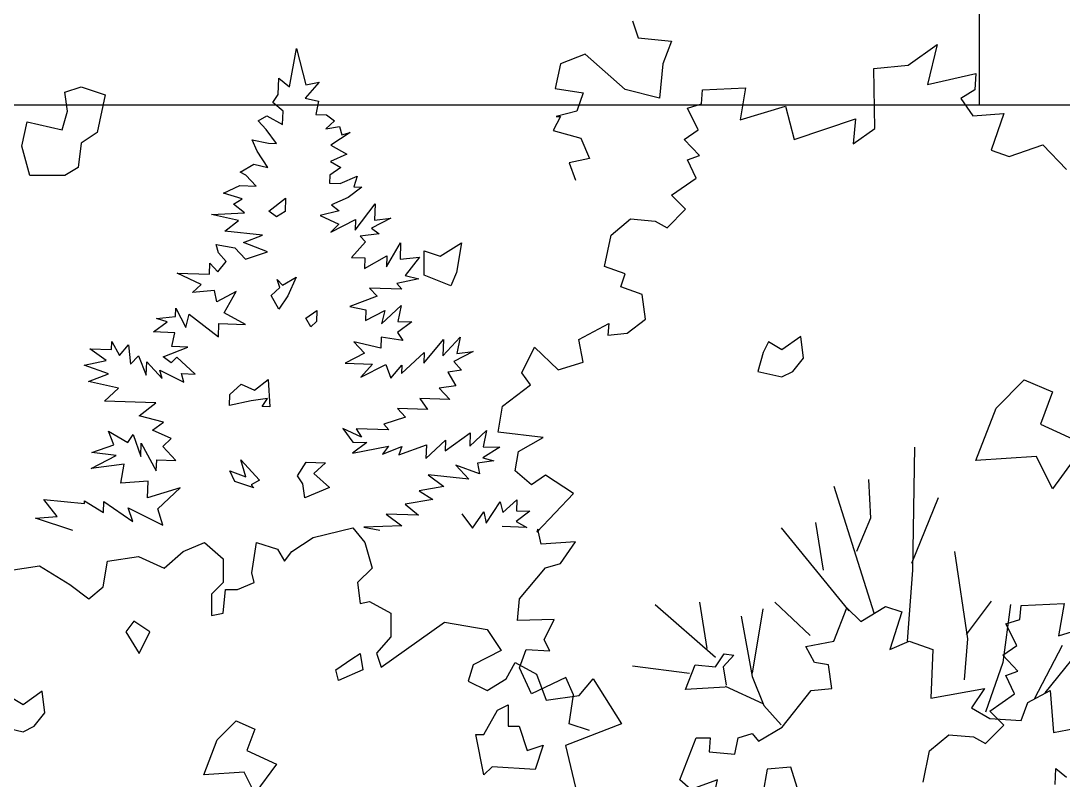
# Model space of a CAD drawing. Header units: inches. Extents: x -11 to 128, y 7 to 56.
# Drawn here: x 18.4622 to 18.9207, y 23.8212 to 24.1552 of the extents above; entities that cross this region are included whole.
import ezdxf

# ---------------------------------------------------------------- set-up
doc = ezdxf.new("R2010")
doc.units = ezdxf.units.IN
doc.header["$MEASUREMENT"] = 0
doc.layers.add('CAY', color=94, linetype='Continuous')
picture_1 = doc.add_image_def('image1.jpg', size_in_pixel=(1680, 1093))

# ---------------------------------------------------------------- blocks, each defined once
blk = doc.blocks.new('A$C76451831')
at = {"layer": 'CAY'}
for p, q in [((4659.2, 1730), (4666, 1767.4)), ((4666, 1767.4), (4675.2, 1732.1)), ((4648.1, 1722.6), (4648.6, 1738.5)), ((4648.6, 1738.5), (4659.2, 1730)), ((4688.4, 1734.4), (4674.7, 1719)), ((4675.2, 1732.1), (4688.4, 1734.4)), ((4642.8, 1714.7), (4648.1, 1722.6)), ((4674.7, 1719), (4687.7, 1715.8)), ((4687.7, 1715.8), (4685, 1702.8)), ((4653, 1706.2), (4642.8, 1714.7)), ((4652.5, 1693), (4653, 1706.2)), ((4628.6, 1696.6), (4636.9, 1701.7)), ((4636.5, 1688.1), (4628.6, 1696.6)), ((4636.9, 1701.7), (4652.5, 1693)), ((4685, 1702.8), (4695.4, 1702.4)), ((4703.4, 1696.7), (4694.9, 1688.8)), ((4695.4, 1702.4), (4703.4, 1696.7)), ((4646.4, 1674.6), (4636.5, 1688.1)), ((4694.9, 1688.8), (4708.2, 1691.1)), ((4718.8, 1685.3), (4699.8, 1672.8)), ((4708.2, 1691.1), (4710.6, 1682.8)), ((4710.6, 1682.8), (4718.8, 1685.3)), ((4627.6, 1667.1), (4622.5, 1678.2)), ((4622.5, 1678.2), (4638.7, 1674.9)), ((4638.7, 1674.9), (4646.4, 1674.6)), ((4637.9, 1650.9), (4627.6, 1667.1)), ((4699.8, 1672.8), (4715.4, 1664.1)), ((4715.4, 1664.1), (4699.3, 1656.9)), ((4699.3, 1656.9), (4709.5, 1651.1)), ((4611, 1646.4), (4624.4, 1654.1)), ((4616.3, 1643.5), (4611, 1646.4)), ((4624.4, 1654.1), (4637.9, 1650.9)), ((4709.5, 1651.1), (4698.8, 1643.4)), ((4626.4, 1632.7), (4616.3, 1643.5)), ((4698.8, 1643.4), (4698.5, 1635.7)), ((4698.5, 1635.7), (4708.9, 1635.3)), ((4708.9, 1635.3), (4725.5, 1642.4)), ((4725.5, 1642.4), (4722.4, 1632.1)), ((4594.4, 1625.7), (4610.5, 1633.3)), ((4612.8, 1620.1), (4594.4, 1625.7)), ((4610.5, 1633.3), (4626.4, 1632.7)), ((4730.1, 1631.8), (4716.6, 1621.4)), ((4722.4, 1632.1), (4730.1, 1631.8)), ((4604.5, 1614.9), (4612.8, 1620.1)), ((4615, 1606.4), (4604.5, 1614.9)), ((4716.6, 1621.4), (4700.5, 1614.3)), ((4700.5, 1614.3), (4708, 1608.6)), ((4723.6, 1589.4), (4743.1, 1615.5)), ((4743.1, 1615.5), (4742.6, 1599.2)), ((4582.8, 1604.8), (4615, 1606.4)), ((4609.3, 1598.9), (4582.8, 1604.8)), ((4708, 1608.6), (4689.3, 1603.8)), ((4689.3, 1603.8), (4707.5, 1595.4)), ((4595.8, 1588.5), (4609.3, 1598.9)), ((4699.6, 1587.6), (4724, 1599.9)), ((4707.5, 1595.4), (4699.6, 1587.6)), ((4724, 1599.9), (4723.6, 1589.4)), ((4758.5, 1601.4), (4739.6, 1591.6)), ((4742.6, 1599.2), (4758.5, 1601.4)), ((4632.8, 1584.5), (4595.8, 1588.5)), ((4614, 1577.4), (4632.8, 1584.5)), ((4747.1, 1585.9), (4728.4, 1583.8)), ((4728.4, 1583.8), (4733.7, 1578.2)), ((4739.6, 1591.6), (4747.1, 1585.9)), ((4587.2, 1575.6), (4605.7, 1572.3)), ((4589.7, 1567.4), (4587.2, 1575.6)), ((4637.7, 1568.4), (4614, 1577.4)), ((4733.7, 1578.2), (4720, 1562.8)), ((4754.1, 1553.5), (4768.1, 1577)), ((4768.1, 1577), (4767.5, 1561.2)), ((4597.1, 1559), (4589.7, 1567.4)), ((4605.7, 1572.3), (4616.2, 1561)), ((4616.2, 1561), (4637.7, 1568.4)), ((4720, 1562.8), (4733.1, 1562.4)), ((4732.8, 1552), (4754.5, 1564.3)), ((4754.5, 1564.3), (4754.1, 1553.5)), ((4767.5, 1561.2), (4786.6, 1563.2)), ((4786.6, 1563.2), (4772.4, 1545.1)), ((4580.8, 1546.4), (4581.1, 1557.2)), ((4581.1, 1557.2), (4589, 1548.8)), ((4589, 1548.8), (4597.1, 1559)), ((4733.1, 1562.4), (4732.8, 1552)), ((4572.7, 1536.2), (4549.1, 1547.5)), ((4549.1, 1547.5), (4580.8, 1546.4)), ((4772.4, 1545.1), (4785.9, 1541.9)), ((4564.3, 1528.4), (4572.7, 1536.2)), ((4769.2, 1531.6), (4737.5, 1532.7)), ((4737.5, 1532.7), (4745, 1524.8)), ((4785.9, 1541.9), (4764.4, 1537.2)), ((4764.4, 1537.2), (4769.2, 1531.6)), ((4585.6, 1530.3), (4564.3, 1528.4)), ((4588, 1519.4), (4585.6, 1530.3)), ((4606.9, 1529.6), (4588, 1519.4)), ((4595.3, 1508.7), (4606.9, 1529.6)), ((4745, 1524.8), (4718.3, 1514.8)), ((4547.6, 1504.9), (4547.9, 1513.1)), ((4547.9, 1513.1), (4557.6, 1494.1)), ((4718.3, 1514.8), (4734.1, 1511.6)), ((4734.1, 1511.6), (4733.7, 1501.1)), ((4749.5, 1497.9), (4768.7, 1515.8)), ((4768.7, 1515.8), (4765.4, 1500)), ((4528.9, 1502.9), (4547.6, 1504.9)), ((4539.3, 1499.8), (4528.9, 1502.9)), ((4557.6, 1494.1), (4560.8, 1507.2)), ((4560.8, 1507.2), (4589.5, 1484.9)), ((4616.2, 1497.1), (4595.3, 1508.7)), ((4733.7, 1501.1), (4752.6, 1510.9)), ((4752.6, 1510.9), (4749.5, 1497.9)), ((4525.8, 1489.8), (4539.3, 1499.8)), ((4589.5, 1484.9), (4589.9, 1498)), ((4589.9, 1498), (4616.2, 1497.1)), ((4779, 1499.6), (4765, 1489.2)), ((4765.4, 1500), (4779, 1499.6)), ((4547, 1489.1), (4525.8, 1489.8)), ((4543.8, 1475.6), (4547, 1489.1)), ((4749, 1484.7), (4748.6, 1473.9)), ((4770.2, 1481.3), (4749, 1484.7)), ((4765, 1489.2), (4770.2, 1481.3)), ((4790.7, 1459.3), (4810.1, 1482.6)), ((4809.5, 1466.3), (4826.5, 1484.8)), ((4810.1, 1482.6), (4809.5, 1466.3)), ((4826.5, 1484.8), (4823.2, 1468.6)), ((4463.6, 1473.4), (4484.8, 1472.7)), ((4479.5, 1462), (4463.6, 1473.4)), ((4484.8, 1472.7), (4485.1, 1480.4)), ((4485.1, 1480.4), (4492.8, 1466.9)), ((4492.8, 1466.9), (4501.3, 1477.1)), ((4501.3, 1477.1), (4503.4, 1458.4)), ((4535.3, 1465.5), (4559.7, 1475)), ((4559.7, 1475), (4543.8, 1475.6)), ((4722.1, 1480.2), (4732.6, 1469)), ((4748.6, 1473.9), (4722.1, 1480.2)), ((4839.1, 1470.7), (4820.2, 1461)), ((4823.2, 1468.6), (4839.1, 1470.7)), ((4458, 1457.3), (4479.5, 1462)), ((4503.4, 1458.4), (4511.4, 1466.3)), ((4511.4, 1466.3), (4518.8, 1447.4)), ((4518.8, 1447.4), (4519.3, 1460.6)), ((4519.3, 1460.6), (4534.6, 1444.2)), ((4543.3, 1459.7), (4535.3, 1465.5)), ((4548.9, 1465), (4543.3, 1459.7)), ((4566.9, 1448.5), (4548.9, 1465)), ((4732.6, 1469), (4713.7, 1459.2)), ((4769, 1449.1), (4791.1, 1469.7)), ((4791.1, 1469.7), (4790.7, 1459.3)), ((4820.2, 1461), (4827.6, 1452.5)), ((4481.7, 1448.7), (4458, 1457.3)), ((4534.6, 1444.2), (4532.2, 1452.4)), ((4532.2, 1452.4), (4555.8, 1440.7)), ((4713.7, 1459.2), (4740.4, 1458.3)), ((4740.4, 1458.3), (4729, 1445.5)), ((4729, 1445.5), (4753.5, 1457.8)), ((4753.5, 1457.8), (4758.5, 1444.5)), ((4758.5, 1444.5), (4769.3, 1457.3)), ((4769.3, 1457.3), (4769, 1449.1)), ((4827.6, 1452.5), (4814.4, 1450.3)), ((4814.4, 1450.3), (4822.1, 1436.9)), ((4462.4, 1441.3), (4481.7, 1448.7)), ((4491.7, 1434.8), (4462.4, 1441.3)), ((4555.8, 1440.7), (4553.3, 1449)), ((4553.3, 1449), (4566.9, 1448.5)), ((4478.1, 1422.1), (4491.7, 1434.8)), ((4822.1, 1436.9), (4805.7, 1434.7)), ((4805.7, 1434.7), (4816.2, 1423.5)), ((4528.3, 1420.4), (4478.1, 1422.1)), ((4512, 1407.8), (4528.3, 1420.4)), ((4786.8, 1424.5), (4794.5, 1413.8)), ((4816.2, 1423.5), (4786.8, 1424.5)), ((4794.5, 1413.8), (4765.1, 1414.8)), ((4765.1, 1414.8), (4773, 1406.4)), ((4535.8, 1401.5), (4512, 1407.8)), ((4525.1, 1393.7), (4535.8, 1401.5)), ((4773, 1406.4), (4751.5, 1399.4)), ((4751.5, 1399.4), (4756.7, 1393.8)), ((4487, 1379.2), (4482, 1392.5)), ((4482, 1392.5), (4500.7, 1381.4)), ((4500.7, 1381.4), (4505.9, 1389.4)), ((4505.9, 1389.4), (4513.4, 1367.9)), ((4543.4, 1385.4), (4525.1, 1393.7)), ((4711.4, 1395.4), (4721.4, 1381.9)), ((4729.7, 1386.6), (4711.4, 1395.4)), ((4724.6, 1394.9), (4729.7, 1386.6)), ((4756.7, 1393.8), (4724.6, 1394.9)), ((4811.7, 1373.3), (4836.3, 1391)), ((4835.9, 1377.9), (4852.3, 1393.2)), ((4836.3, 1391), (4835.9, 1377.9)), ((4852.3, 1393.2), (4849, 1377.4)), ((4465.5, 1371.8), (4487, 1379.2)), ((4513.4, 1367.9), (4513.8, 1381)), ((4513.8, 1381), (4528.7, 1353.7)), ((4535, 1377.5), (4543.4, 1385.4)), ((4735, 1381.4), (4721, 1371)), ((4721.4, 1381.9), (4735, 1381.4)), ((4766.3, 1369.4), (4793.3, 1379.4)), ((4792.9, 1365.8), (4812.1, 1383.7)), ((4793.3, 1379.4), (4792.9, 1365.8)), ((4812.1, 1383.7), (4811.7, 1373.3)), ((4464.9, 1355.9), (4489.4, 1368.7)), ((4489.4, 1368.7), (4465.5, 1371.8)), ((4547.7, 1363.9), (4535, 1377.5)), ((4721, 1371), (4756.1, 1378)), ((4756.1, 1378), (4750.4, 1370)), ((4750.4, 1370), (4769.3, 1377.5)), ((4769.3, 1377.5), (4766.3, 1369.4)), ((4865.3, 1376.9), (4848.6, 1366.6)), ((4849, 1377.4), (4865.3, 1376.9)), ((4497.2, 1360.3), (4464.9, 1355.9)), ((4493.9, 1341.8), (4497.2, 1360.3)), ((4528.7, 1353.7), (4529.1, 1364.6)), ((4529.1, 1364.6), (4547.7, 1363.9)), ((4822.1, 1359.3), (4834.8, 1345.7)), ((4845.4, 1350.8), (4822.1, 1359.3)), ((4859.4, 1363.5), (4843.5, 1361.3)), ((4843.5, 1361.3), (4845.4, 1350.8)), ((4848.6, 1366.6), (4859.4, 1363.5)), ((4834.8, 1345.7), (4795, 1349.9)), ((4795, 1349.9), (4810.5, 1338.4)), ((4520.7, 1343.6), (4493.9, 1341.8)), ((4520.1, 1327.3), (4520.7, 1343.6)), ((4810.5, 1338.4), (4786.3, 1334.3)), ((4552.2, 1337), (4520.1, 1327.3)), ((4530.1, 1316.5), (4552.2, 1337)), ((4786.3, 1334.3), (4799.6, 1325.7)), ((4431.5, 1309.1), (4418.5, 1325.8)), ((4418.5, 1325.8), (4458.3, 1321.7)), ((4458.3, 1321.7), (4458.4, 1324.4)), ((4458.4, 1324.4), (4477, 1312.9)), ((4477, 1312.9), (4477.4, 1323.8)), ((4477.4, 1323.8), (4505.7, 1304.2)), ((4501.2, 1317.5), (4535, 1300.5)), ((4505.7, 1304.2), (4501.2, 1317.5)), ((4799.6, 1325.7), (4772.7, 1321.2)), ((4772.7, 1321.2), (4785.5, 1310.3)), ((4851.8, 1302.5), (4865.7, 1323.4)), ((4865.7, 1323.4), (4868.1, 1312.9)), ((4868.1, 1312.9), (4882.1, 1325.5)), ((4882.1, 1325.5), (4881.7, 1314.6)), ((4410.2, 1307.5), (4431.5, 1309.1)), ((4446.9, 1295.4), (4410.2, 1307.5)), ((4535, 1300.5), (4530.1, 1316.5)), ((4753.8, 1311.4), (4769.3, 1300)), ((4785.5, 1310.3), (4753.8, 1311.4)), ((4828.1, 1311.5), (4838.5, 1297.6)), ((4838.5, 1297.6), (4849.5, 1313.5)), ((4849.5, 1313.5), (4851.8, 1302.5)), ((4894.8, 1314.2), (4881.4, 1304.2)), ((4881.7, 1314.6), (4894.8, 1314.2)), ((4682.3, 1288.4), (4721.2, 1297.8)), ((4721.2, 1297.8), (4733, 1283.7)), ((4769.3, 1300), (4732.1, 1298.6)), ((4732.1, 1298.6), (4747.8, 1295.7)), ((4891.6, 1298.4), (4867.6, 1299.3)), ((4881.4, 1304.2), (4891.6, 1298.4)), ((4661.5, 1274.6), (4682.3, 1288.4)), ((4554.9, 1274.6), (4575.8, 1283.7)), ((4575.8, 1283.7), (4594.3, 1267.5)), ((4622.2, 1253.8), (4626.9, 1283.7)), ((4626.9, 1283.7), (4647.3, 1277)), ((4647.3, 1277), (4654.4, 1265.2)), ((4733, 1283.7), (4740.1, 1258.5)), ((4481, 1265.2), (4511.3, 1269.9)), ((4511.3, 1269.9), (4536.5, 1258.5)), ((4536.5, 1258.5), (4554.9, 1274.6)), ((4594.3, 1267.5), (4594.3, 1244.3)), ((4654.4, 1265.2), (4661.5, 1274.6)), ((4384.3, 1256.1), (4414.2, 1260.8)), ((4414.2, 1260.8), (4444.1, 1242.4)), ((4476.7, 1240), (4481, 1265.2)), ((4740.1, 1258.5), (4725.9, 1244.3)), ((4624.5, 1244.3), (4622.2, 1253.8)), ((4444.1, 1242.4), (4462.6, 1228.2)), ((4462.6, 1228.2), (4476.7, 1240)), ((4594.3, 1244.3), (4582.9, 1232.9)), ((4594.3, 1214.4), (4596.6, 1237.6)), ((4596.6, 1237.6), (4608.4, 1237.6)), ((4608.4, 1237.6), (4624.5, 1244.3)), ((4725.9, 1244.3), (4728.3, 1223.9)), ((4582.9, 1232.9), (4582.9, 1212.1)), ((4728.3, 1223.9), (4737.7, 1225.8)), ((4737.7, 1225.8), (4758.6, 1214.4)), ((5192.6, 1187), (5205.3, 1219.7)), ((5205.3, 1219.7), (5219, 1206)), ((5219, 1206), (5243.2, 1220.8)), ((5243.2, 1220.8), (5259.1, 1215.5)), ((5259.1, 1215.5), (5247.5, 1178.6)), ((4582.9, 1212.1), (4594.3, 1214.4)), ((4749.1, 1161.4), (4811.2, 1205.4)), ((4758.6, 1214.4), (4758.6, 1191.2)), ((4811.2, 1205.4), (4852.9, 1198.3)), ((4852.9, 1198.3), (4866.7, 1177.9)), ((4758.6, 1191.2), (4744.4, 1175.1)), ((5165.2, 1181.8), (5192.6, 1187)), ((5247.5, 1178.6), (5266.4, 1187)), ((5266.4, 1187), (5289.7, 1178.6)), ((4744.4, 1175.1), (4749.1, 1161.4)), ((4866.7, 1177.9), (4839.1, 1163.7)), ((5173.6, 1165.9), (5165.2, 1181.8)), ((5289.7, 1178.6), (5287.5, 1131.1)), ((4871.4, 1149.9), (4880.4, 1166.1)), ((4880.4, 1166.1), (4901.2, 1154.7)), ((5187.3, 1163.8), (5173.6, 1165.9)), ((4839.1, 1163.7), (4834.4, 1147.6)), ((4901.2, 1154.7), (4910.7, 1129.1)), ((5190.5, 1140.6), (5187.3, 1163.8)), ((4834.4, 1147.6), (4852.9, 1138.5)), ((4852.9, 1138.5), (4871.4, 1149.9)), ((4942.9, 1133.8), (4956.7, 1149.9)), ((4956.7, 1149.9), (4984.6, 1105.9)), ((4910.7, 1129.1), (4942.9, 1133.8)), ((5142, 1102.7), (5170.5, 1138.5)), ((5170.5, 1138.5), (5190.5, 1140.6)), ((5287.5, 1131.1), (5340.3, 1140.6)), ((5340.3, 1140.6), (5327.6, 1121.6)), ((5382.5, 1126.9), (5404.6, 1138.5)), ((5404.6, 1138.5), (5407.8, 1097.4)), ((5376.1, 1109), (5382.5, 1126.9)), ((5327.6, 1121.6), (5345.5, 1111.1)), ((4984.6, 1105.9), (4929.6, 1084.7)), ((5345.5, 1111.1), (5376.1, 1109)), ((5098.8, 1092.1), (5112.5, 1096.3)), ((5112.5, 1096.3), (5118.8, 1089)), ((5118.8, 1089), (5142, 1102.7)), ((5407.8, 1097.4), (5435.2, 1102.7)), ((4929.6, 1084.7), (4941, 1036.7)), ((5057.6, 1092.1), (5071.3, 1092.1)), ((5071.3, 1092.1), (5070.3, 1078.4)), ((5095.6, 1076.3), (5098.8, 1092.1)), ((5070.3, 1078.4), (5095.6, 1076.3)), ((5409.5, 1046.3), (5410, 1062.2)), ((5410, 1062.2), (5420.6, 1053.6))]:
    blk.add_line(p, q, dxfattribs=at)
for points in [[(4995.4, 1794.8), (5000.7, 1777.9), (5033.4, 1774.7), (5024.9, 1752.6), (5021.8, 1718.9), (4988, 1727.3), (4949, 1762.1), (4924.8, 1752.6), (4919.5, 1728.3), (4946.9, 1724.1), (4940.6, 1706.2), (4920.5, 1700.9), (4924.8, 1700.9), (4917.4, 1687.2), (4944.8, 1679.8), (4953.2, 1659.8), (4933.2, 1655.6), (4939.5, 1638.7)], [(4953.2, 1099.5), (4933.2, 1105.8), (4937.4, 1134.3), (4930, 1151.2), (4896.3, 1135.4), (4884.7, 1160.7), (4891, 1178.6), (4914.2, 1177.5), (4908.9, 1188.1), (4918.4, 1208.1), (4882.5, 1207.1), (4884.7, 1228.2), (4910, 1258.8), (4924.7, 1263), (4939.5, 1284.1), (4905.7, 1282), (4902.6, 1296.7), (4901.5, 1293.6), (4937.4, 1331.5), (4910, 1349.5), (4896.3, 1340), (4880.4, 1353.7), (4883.6, 1372.7), (4907.9, 1386.4), (4863.6, 1391.6), (4867.8, 1417), (4895.2, 1438.1), (4886.8, 1449.7), (4899.4, 1475), (4922.6, 1452.8), (4946.9, 1460.2), (4942.7, 1482.3), (4972.2, 1498.2), (4971.1, 1486.6), (4990.1, 1488.7), (5008, 1502.4), (5004.9, 1526.6), (4983.8, 1534), (4988, 1546.7), (4968, 1554.1), (4974.3, 1584.7), (4993.3, 1600.5), (5017.5, 1598.4), (5029.1, 1592), (5047.1, 1610), (5033.4, 1623.7), (5057.6, 1640.6), (5049.2, 1658.5), (5060.8, 1662.7), (5046, 1678.5), (5059.7, 1688), (5049.2, 1709.1), (5062.9, 1713.3), (5063.9, 1727), (5106.1, 1729.1), (5100.9, 1697.5), (5145.2, 1711.2), (5153.6, 1678.5), (5213.7, 1698.6), (5211.6, 1674.3), (5232.7, 1689.1), (5231.6, 1748.1), (5265.4, 1751.3), (5293.9, 1771.3), (5284.4, 1732.3), (5331.8, 1742.9), (5330.8, 1727), (5317.1, 1718.6), (5328.7, 1701.7), (5359.3, 1703.8), (5346.6, 1668), (5364.5, 1661.6), (5397.2, 1673.2), (5420.4, 1649)], [(4680, 1494.9), (4675.3, 1503.2), (4686, 1511), (4685.6, 1500.1), (4680, 1494.9)], [(544.7, 1203.8), (551.1, 1234.4), (570.1, 1250.2), (594.3, 1248.1), (605.9, 1241.8), (623.8, 1259.7), (610.1, 1273.4), (634.4, 1290.3), (625.9, 1308.2), (637.6, 1312.5), (622.8, 1328.3), (636.5, 1337.8), (625.9, 1358.9), (639.7, 1363.1), (640.7, 1376.8), (682.9, 1378.9), (677.6, 1347.3), (721.9, 1361)], [(5271.7, 1376.9), (5269.6, 1256.6), (5264.3, 1187)], [(5192.6, 1338.9), (5231.6, 1214.5)], [(5226.4, 1345.2), (5228.5, 1307.3), (5214.8, 1274.6)], [(5294.9, 1327.3), (5268.6, 1263)], [(5140.9, 1297.8), (5207.4, 1216.6)], [(5174.7, 1303.1), (5182.1, 1256.6)], [(5310.7, 1274.6), (5323.4, 1189.1), (5320.2, 1149.1)], [(5346.6, 1226.1), (5322.3, 1193.4)], [(5017.5, 1222.9), (5076.6, 1171.2)], [(5060.8, 1225), (5068.2, 1179.7)], [(5123, 1218.7), (5112.5, 1155.4)], [(5134.6, 1225), (5169.4, 1192.3)], [(5365.6, 1222.9), (5358.2, 1165.9), (5341.3, 1117.4)], [(5101.9, 1211.3), (5112.5, 1152.2), (5124.1, 1123.8), (5140.9, 1104.8)], [(5444.7, 1192.3), (5399.3, 1136.4)], [(5416.2, 1182.8), (5388.8, 1130.1)], [(5086.1, 1141.7), (5047.1, 1139.6), (5056.6, 1163.8), (5076.6, 1161.7), (5085, 1174.4), (5094.5, 1173.3), (5084, 1161.7), (5087.2, 1143.8)], [(4995.4, 1162.8), (5051.3, 1155.4)], [(5086.1, 1142.7), (5123, 1125.9)], [(5144.1, 974), (5144.1, 975), (5124.1, 1009.8), (5146.2, 1019.3), (5156.8, 1043.6), (5150.4, 1063.6), (5127.2, 1061.5), (5123, 1037.3), (5106.1, 1040.4), (5087.2, 1027.8), (5074.5, 1033.1), (5078.7, 1051), (5052.3, 1041.5), (5041.8, 1051), (5057.6, 1092.1)]]:
    blk.add_lwpolyline(points, dxfattribs=at)
for points in [[(4396.9, 1672), (4402.2, 1695.8), (4436.5, 1687.9), (4441.8, 1706.3), (4439.1, 1724.8), (4455, 1730.1), (4478.7, 1722.2), (4470.8, 1685.2), (4455, 1674.7), (4452.3, 1650.9), (4439.1, 1643), (4404.8, 1643)], [(4639.1, 1608.3), (4655.4, 1620.8), (4655, 1607.7), (4646.6, 1602.6)], [(4791, 1545.5), (4791, 1569.3), (4806.8, 1564), (4827.9, 1577.2), (4822.7, 1548.1), (4817.4, 1534.9)], [(4641.2, 1525.7), (4649.6, 1533.5), (4647.2, 1541.3), (4652.4, 1535.7), (4665.8, 1543.4), (4657.5, 1525.1), (4648.9, 1512.3)], [(5162.8, 1464.3), (5160.2, 1485.4), (5141.7, 1472.2), (5128.5, 1480.1), (5123.3, 1469.6), (5118, 1451.1), (5141.7, 1445.8), (5152.3, 1451.1)], [(4640.1, 1416.5), (4632.4, 1416.7), (4637.7, 1424.7), (4621.8, 1422.5), (4600.3, 1417.9), (4600.7, 1428.7), (4611.9, 1438.8), (4624.8, 1432.9), (4638.3, 1443.3)], [(5351.5, 1415.3), (5379.2, 1443), (5406.9, 1431.1), (5395, 1399.4), (5438.6, 1379.6), (5406.9, 1336.1), (5391, 1367.8), (5331.7, 1363.8)], [(4624.2, 1337.2), (4605.8, 1343.3), (4600.8, 1353.9), (4616.4, 1347.9), (4611.6, 1364.4), (4629.9, 1344.7), (4621.6, 1340)], [(4672.4, 1341), (4667.2, 1348.9), (4675.4, 1362.2), (4694.4, 1361.5), (4683.1, 1351), (4698.5, 1337.4), (4674.2, 1327.3)], [(4522.5, 1195.9), (4506.6, 1206.4), (4498.7, 1195.9), (4511.9, 1174.8)], [(4720.4, 1169.5), (4728.3, 1174.8), (4731, 1158.9), (4707.2, 1148.4), (4704.6, 1158.9)], [(4419.5, 1116.7), (4416.9, 1137.8), (4398.4, 1124.6), (4385.2, 1132.5), (4380, 1122), (4374.7, 1103.5), (4398.4, 1098.2), (4409, 1103.5)], [(4862.9, 1119.3), (4873.5, 1124.6), (4873.5, 1103.5), (4884.1, 1103.5), (4892, 1079.7), (4907.8, 1085), (4899.9, 1061.2), (4857.7, 1063.9), (4849.7, 1055.9), (4841.8, 1095.6), (4849.7, 1095.6)], [(4588.5, 1090.3), (4606.9, 1108.8), (4625.4, 1100.8), (4617.5, 1079.7), (4646.5, 1066.5), (4625.4, 1037.5), (4614.9, 1058.6), (4575.3, 1055.9)]]:
    blk.add_lwpolyline(points, close=True, dxfattribs=at)

msp = doc.modelspace()

# ---------------------------------------------------------------- linework, layer by layer
for p, q in [((18.88387, 24.11828), (18.88387, 24.5256)), ((11.56044, 24.11828), (31.63044, 24.11828)), ((17.4744, 24.11828), (18.88387, 24.11828))]:
    msp.add_line(p, q)

# ---------------------------------------------------------------- block references
at = {"layer": 'CAY', "xscale": 0.0004489089019145984, "yscale": 0.0004489089019145984, "zscale": 0.0004489089019145984}
for p in [(16.48885, 23.34953), (18.61455, 23.27991)]:
    msp.add_blockref('A$C76451831', p, dxfattribs=at)

# ---------------------------------------------------------------- pictures from other files: only their frames are drawn
image = msp.add_image(picture_1, insert=(12.49661, 7.37723), size_in_units=(74.4025, 48.40591))
image.dxf.flags = 6

doc.saveas('drawing.dxf')
